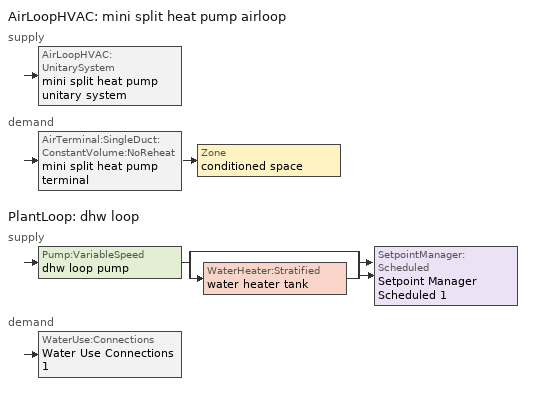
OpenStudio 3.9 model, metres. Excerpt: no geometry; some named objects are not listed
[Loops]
AirLoopHVAC 'mini split heat pump airloop'
 supply: AirLoopHVAC:UnitarySystem 'mini split heat pump unitary system'
 demand: AirTerminal:SingleDuct:ConstantVolume:NoReheat 'mini split heat pump terminal' > Zone 'conditioned space'
PlantLoop 'dhw loop'
 supply: Pump:VariableSpeed 'dhw loop pump' > split
  | bypass
  | WaterHeater:Stratified 'water heater tank'
  join > SetpointManager:Scheduled 'Setpoint Manager Scheduled 1'
 demand: WaterUse:Connections 'Water Use Connections 1'
[Sizing:Zone]
conditioned space: Zone Cooling Design Supply Air Temperature Input Method=SupplyAirTemperature; Zone Cooling Design Supply Air Temperature {C}=14; Zone Cooling Design Supply Air Temperature Difference {deltaC}=11.11; Zone Heating Design Supply Air Temperature Input Method=SupplyAirTemperature; Zone Heating Design Supply Air Temperature {C}=40; Zone Heating Design Supply Air Temperature Difference {deltaC}=11.11; Zone Cooling Design Supply Air Humidity Ratio {kg-H2O/kg-air}=0.0085; Zone Heating Design Supply Air Humidity Ratio {kg-H2O/kg-air}=0.008; Cooling Design Air Flow Method=DesignDay; Heating Design Air Flow Method=DesignDay; Account for Dedicated Outdoor Air System=No; Dedicated Outdoor Air System Control Strategy=NeutralSupplyAir; Dedicated Outdoor Air Low Setpoint Temperature for Design {C}=autosize; Dedicated Outdoor Air High Setpoint Temperature for Design {C}=autosize; Zone Load Sizing Method=Sensible Load Only No Latent Load; Zone Latent Cooling Design Supply Air Humidity Ratio Input Method=HumidityRatioDifference; Zone Cooling Design Supply Air Humidity Ratio Difference {kgWater/kgDryAir}=0.005; Zone Latent Heating Design Supply Air Humidity Ratio Input Method=HumidityRatioDifference; Zone Humidification Design Supply Air Humidity Ratio Difference {kgWater/kgDryAir}=0.005; Sizing Option=Coincident
[Zone equipment]
conditioned space: mini split heat pump terminal
[Coil:Cooling:DX:MultiSpeed]
mini split heat pump clg coil: Availability Schedule=Always On Discrete; Condenser Type=AirCooled; Minimum Outdoor Dry-Bulb Temperature for Compressor Operation {C}=-25; Apply Part Load Fraction to Speeds Greater than 1=No; Apply Latent Degradation to Speeds Greater than 1=No; Crankcase Heater Capacity {W}=50; Maximum Outdoor Dry-Bulb Temperature for Crankcase Heater Operation {C}=10; Basin Heater Capacity {W/K}=0; Basin Heater Setpoint Temperature {C}=2; Fuel Type=Electricity; Stage 1=Coil Cooling DX Multi Speed Stage Data 1; Stage 2=Coil Cooling DX Multi Speed Stage Data 2
[Coil:Cooling:DX:MultiSpeed:StageData] Rated Evaporator Fan Power Per Volume Flow Rate 2017 {W/(m3/s)}=773.3; Rated Evaporator Fan Power Per Volume Flow Rate 2023 {W/(m3/s)}=934.4; Nominal Time for Condensate Removal to Begin {s}=1000; Ratio of Initial Moisture Evaporation Rate and Steady State Latent Capacity=1.5; Maximum Cycling Rate {cycles/hr}=3; Latent Capacity Time Constant {s}=45; Rated Waste Heat Fraction of Power Input=0.2; Waste Heat Function of Temperature Curve=ConstantBiquadratic; Evaporative Condenser Effectiveness=0.9; Evaporative Condenser Air Flow Rate {m3/s}=autosize; Rated Evaporative Condenser Pump Power Consumption {W}=autosize
Name | Gross Rated Total Cooling Capacity {W} | Gross Rated Sensible Heat Ratio | Gross Rated Cooling COP {W/W} | Rated Air Flow Rate {m3/s} | Total Cooling Capacity Function of Temperature Curve | Total Cooling Capacity Function of Flow Fraction Curve | Energy Input Ratio Function of Temperature Curve | Energy Input Ratio Function of Flow Fraction Curve | Part Load Fraction Correlation Curve
Coil Cooling DX Multi Speed Stage Data 1 | 2039.12 | 0.805933 | 3.79972 | 0.109419 | Cool-CAP-fT1 | Cool-CAP-fFF1 | Cool-EIR-fT1 | Cool-EIR-fFF1 | Cool-PLF-fPLR1
Coil Cooling DX Multi Speed Stage Data 2 | 8035.77 | 0.729645 | 2.89066 | 0.429095 | Cool-CAP-fT2 | Cool-CAP-fFF2 | Cool-EIR-fT2 | Cool-EIR-fFF2 | Cool-PLF-fPLR2
[Coil:Heating:DX:MultiSpeed]
mini split heat pump htg coil: Availability Schedule=Always On Discrete; Minimum Outdoor Dry-Bulb Temperature for Compressor Operation {C}=-28.8889; Crankcase Heater Capacity {W}=50; Maximum Outdoor Dry-Bulb Temperature for Crankcase Heater Operation {C}=10; Defrost Energy Input Ratio Function of Temperature Curve=Defrosteir; Maximum Outdoor Dry-Bulb Temperature for Defrost Operation {C}=4.44444; Defrost Strategy=ReverseCycle; Defrost Control=Timed; Defrost Time Period Fraction=0.058333; Resistive Defrost Heater Capacity {W}=autosize; Apply Part Load Fraction to Speeds Greater than 1=No; Fuel Type=Electricity; Region number for Calculating HSPF=4; Stage 1=Coil Heating DX Multi Speed Stage Data 1; Stage 2=Coil Heating DX Multi Speed Stage Data 2
[Coil:Heating:DX:MultiSpeed:StageData] Rated Supply Air Fan Power Per Volume Flow Rate 2017 {W/(m3/s)}=773.3; Rated Supply Air Fan Power Per Volume Flow Rate 2023 {W/(m3/s)}=934.4; Rated Waste Heat Fraction of Power Input=0.2; Waste Heat Function of Temperature Curve=ConstantBiquadratic 1
Name | Gross Rated Heating Capacity {W} | Gross Rated Heating COP {W/W} | Rated Air Flow Rate {m3/s} | Heating Capacity Function of Temperature Curve | Heating Capacity Function of Flow Fraction Curve | Energy Input Ratio Function of Temperature Curve | Energy Input Ratio Function of Flow Fraction Curve | Part Load Fraction Correlation Curve
Coil Heating DX Multi Speed Stage Data 1 | 2479.59 | 4.40929 | 0.133168 | Heat-CAP-fT1 | Heat-CAP-fFF1 | Heat-EIR-fT1 | Heat-EIR-fFF1 | Heat-PLF-fPLR1
Coil Heating DX Multi Speed Stage Data 2 | 9766.2 | 3.08289 | 0.528441 | Heat-CAP-fT2 | Heat-CAP-fFF2 | Heat-EIR-fT2 | Heat-EIR-fFF2 | Heat-PLF-fPLR2
[Coil:Heating:Electric]
mini split heat pump backup htg coil: Availability Schedule=Always On Discrete; Efficiency=1; Nominal Capacity {W}=10812.9
[Fan:SystemModel]
water heater fan: Availability Schedule=Always On Discrete; Design Maximum Air Flow Rate {m3/s}=0.0854225; Speed Control Method=Discrete; Electric Power Minimum Flow Rate Fraction=0.2; Design Pressure Rise {Pa}=500; Motor Efficiency=1; Motor In Air Stream Fraction=1; Design Electric Power Consumption {W}=autosize; Design Power Sizing Method=PowerPerFlow; Electric Power Per Unit Flow Rate {W/(m3/s)}=97.8923; Electric Power Per Unit Flow Rate Per Unit Pressure {W-s/m3-Pa}=1.66667; Fan Total Efficiency=0.7; Motor Loss Radiative Fraction=0
[EnergyManagementSystem:Sensor]
Name | Output Variable or Output Meter Index Key | Output Variable or Output Meter
mini_split_heat_pump_clg_coil_s | mini split heat pump clg coil | Cooling Coil Total Cooling Energy
mini_split_heat_pump_htg_coil_s | mini split heat pump htg coil | Heating Coil Heating Energy
mini_split_heat_pump_backup_htg_coil_s | mini split heat pump backup htg coil | Heating Coil Heating Energy
water_heater_amb_temp; fridge_tin_s; tin_s; tin_s_1 | conditioned space | Zone Mean Air Temperature
water_heater_amb_rh | conditioned space | Zone Air Relative Humidity
water_heater_tl | water heater tank | Water Heater Heat Loss Rate
water_heater_sens_cool | water heater coil | Cooling Coil Sensible Cooling Rate
water_heater_lat_cool | water heater coil | Cooling Coil Latent Cooling Rate
water_heater_fan_pwr; water_heater_fan_energy | water heater fan | Fan Electricity Rate
water_heater_tank_energy | water heater tank | Water Heater Electricity Rate
water_heater_coil_energy | water heater coil | Cooling Coil Water Heating Electricity Rate
water_heater_tank_on_cycle_parasitic | water heater tank | Water Heater On Cycle Parasitic Electricity Rate
water_heater_tank_off_cycle_parasitic | water heater tank | Water Heater Off Cycle Parasitic Electricity Rate
win_s | conditioned space | Zone Air Humidity Ratio
tout_s | conditioned space | Zone Outdoor Air Drybulb Temperature
conditioned_space_htg_unmet_s | conditioned space | Zone Heating Setpoint Not Met Time
conditioned_space_clg_unmet_s | conditioned space | Zone Cooling Setpoint Not Met Time
[EnergyManagementSystem:Program]
water_heater_InletAir: Set water_heater_Tamb_act = water_heater_amb_temp; Set water_heater_RHamb_act = 0; Set water_heater_RHamb_act = water_heater_RHamb_act + (water_heater_amb_rh / 100) / 1; Set water_heater_sens_act = (0 - water_heater_sens_cool - (water_heater_tl + water_heater_fan_pwr)) / 1; Set water_heater_lat_act = (0 - water_heater_lat_cool) / 1
water_heater_Control: Set water_heater_HPWHSchedOverride = water_heater_T_set; If (water_heater_amb_temp<5.56) || (water_heater_amb_temp>48.89); Set water_heater_UESchedOverride = water_heater_T_set; Set water_heater_LESchedOverride = water_heater_T_set; Else; Set water_heater_UESchedOverride = water_heater_T_set - 9.0; Set water_heater_LESchedOverride = 0; EndIf
water_heater_hpwh_EC_adj: If WarmupFlag == 0; Set dhw_e_cons = water_heater_tank_energy + water_heater_tank_on_cycle_parasitic + water_heater_tank_off_cycle_parasitic + water_heater_coil_energy + water_heater_fan_energy; Set water_heater_hpwh_ec_adj_act = 0.0 * dhw_e_cons / 1; EndIf
fridge_schedule_program: Set Tin = fridge_tin_s*(9.0/5.0)+32.0; Set fridge_schedule_act = 0; If (Hour == 0); Set fridge_schedule_act = (-0.487+0.019*Tin); ElseIf (Hour == 1); Set fridge_schedule_act = (-0.34+0.016*Tin); ElseIf (Hour == 2); Set fridge_schedule_act = (-0.37+0.017*Tin); ElseIf (Hour == 3); Set fridge_schedule_act = (-0.361+0.016*Tin); ElseIf (Hour == 4); Set fridge_schedule_act = (-0.515+0.018*Tin); ElseIf (Hour == 5); Set fridge_schedule_act = (-0.684+0.021*Tin); ElseIf (Hour == 6); Set fridge_schedule_act = (-0.471+0.019*Tin); ElseIf (Hour == 7); Set fridge_schedule_act = (-0.159+0.015*Tin); ElseIf (Hour == 8); Set fridge_schedule_act = (-0.079+0.015*Tin); ElseIf (Hour == 9); Set fridge_schedule_act = (-0.417+0.019*Tin); ElseIf (Hour == 10); Set fridge_schedule_act = (-0.411+0.018*Tin); ElseIf (Hour == 11); Set fridge_schedule_act = (-0.386+0.018*Tin); ElseIf (Hour == 12); Set fridge_schedule_act = (-0.24+0.016*Tin); ElseIf (Hour == 13); Set fridge_schedule_act = (-0.314+0.017*Tin); ElseIf (Hour == 14); Set fridge_schedule_act = (-0.16+0.015*Tin); ElseIf (Hour == 15); Set fridge_schedule_act = (-0.121+0.015*Tin); ElseIf (Hour == 16); Set fridge_schedule_act = (-0.469+0.02*Tin); ElseIf (Hour == 17); Set fridge_schedule_act = (-0.412+0.02*Tin); ElseIf (Hour == 18); Set fridge_schedule_act = (-0.091+0.017*Tin); ElseIf (Hour == 19); Set fridge_schedule_act = (0.077+0.014*Tin); ElseIf (Hour == 20); Set fridge_schedule_act = (-0.118+0.016*Tin); ElseIf (Hour == 21); Set fridge_schedule_act = (-0.247+0.017*Tin); ElseIf (Hour == 22); Set fridge_schedule_act = (-0.445+0.019*Tin); ElseIf (Hour == 23); Set fridge_schedule_act = (-0.544+0.02*Tin); EndIf
[AirLoopHVAC:UnitarySystem]
mini split heat pump unitary system: Control Type=Load; Controlling Zone or Thermostat Location=conditioned space; Dehumidification Control Type=None; Availability Schedule=Always On Discrete; Supply Fan=mini split heat pump supply fan; Fan Placement=BlowThrough; Supply Air Fan Operating Mode Schedule=mini split heat pump auto fan schedule; Heating Coil=mini split heat pump htg coil; DX Heating Coil Sizing Ratio=1; Cooling Coil=mini split heat pump clg coil; Use DOAS DX Cooling Coil=No; DOAS DX Cooling Coil Leaving Minimum Air Temperature {C}=2; Latent Load Control=SensibleOnlyLoadControl; Supplemental Heating Coil=mini split heat pump backup htg coil; Supply Air Flow Rate Method During Cooling Operation=SupplyAirFlowRate; Supply Air Flow Rate During Cooling Operation {m3/s}=0.429; Supply Air Flow Rate Method During Heating Operation=SupplyAirFlowRate; Supply Air Flow Rate During Heating Operation {m3/s}=0.429; Supply Air Flow Rate Method When No Cooling or Heating is Required=SupplyAirFlowRate; Supply Air Flow Rate When No Cooling or Heating is Required {m3/s}=0; No Load Supply Air Flow Rate Control Set To Low Speed=Yes; Maximum Supply Air Temperature {C}=93.3333; Maximum Outdoor Dry-Bulb Temperature for Supplemental Heater Operation {C}=4.44444; Ancilliary On-Cycle Electric Power {W}=0; Ancilliary Off-Cycle Electric Power {W}=0; Design Specification Multispeed Object=Unitary System Performance Multispeed 1
[UnitarySystemPerformance:Multispeed]
Unitary System Performance Multispeed 1: Single Mode Operation=No; No Load Supply Air Flow Rate Ratio=1; Heating Speed Supply Air Flow Ratio 1=0.310346; Cooling Speed Supply Air Flow Ratio 1=0.255001; Heating Speed Supply Air Flow Ratio 2=1.23153; Cooling Speed Supply Air Flow Ratio 2=1
[AirLoopHVAC]
mini split heat pump airloop: Availability Schedule=Always On Discrete; Design Supply Air Flow Rate {m3/s}=0.429; Design Return Air Flow Fraction of Supply Air Flow=1
[Sizing:System]
mini split heat pump airloop: Central Heating Maximum System Air Flow Ratio=0.3; Preheat Design Temperature {C}=7; Preheat Design Humidity Ratio {kg-H2O/kg-Air}=0.008; Precool Design Temperature {C}=12.8; Precool Design Humidity Ratio {kg-H2O/kg-Air}=0.008; Central Cooling Design Supply Air Temperature {C}=12.8; Central Heating Design Supply Air Temperature {C}=16.7; 100% Outdoor Air in Cooling=Yes; 100% Outdoor Air in Heating=Yes; Central Cooling Design Supply Air Humidity Ratio {kg-H2O/kg-Air}=0.0085; Zone Maximum Outdoor Air Fraction=1; Cooling Supply Air Flow Rate Per Floor Area {m3/s-m2}=0.00996765; Cooling Fraction of Autosized Cooling Supply Air Flow Rate=1; Cooling Supply Air Flow Rate Per Unit Cooling Capacity {m3/s-W}=3.94755e-05; Heating Supply Air Flow Rate Per Floor Area {m3/s-m2}=0.00996765; Heating Fraction of Autosized Heating Supply Air Flow Rate=1; Heating Fraction of Autosized Cooling Supply Air Flow Rate=1; Heating Supply Air Flow Rate Per Unit Heating Capacity {m3/s-W}=3.15882e-05; Cooling Design Capacity Method=CoolingDesignCapacity; Cooling Design Capacity {W}=autosize; Cooling Design Capacity Per Floor Area {W/m2}=234.7; Fraction of Autosized Cooling Design Capacity=1; Heating Design Capacity Method=HeatingDesignCapacity; Heating Design Capacity {W}=autosize; Heating Design Capacity Per Floor Area {W/m2}=157; Fraction of Autosized Heating Design Capacity=1; Central Cooling Capacity Control Method=OnOff; Occupant Diversity=autosize
[AirTerminal:SingleDuct:ConstantVolume:NoReheat]
mini split heat pump terminal: Availability Schedule=Always On Discrete; Maximum Air Flow Rate {m3/s}=0.429
[ElectricEquipment:Definition] Design Level Calculation Method=EquipmentLevel
Name | Design Level {W} | Fraction Latent | Fraction Radiant | Fraction Lost
clothes washer | 155.643 | 0.03 | 0.162 | 0.7
dishwasher | 203.79 | 0.3 | 0.18 | 0.4
[PlantLoop]
dhw loop: Fluid Type=Water; Glycol Concentration=0; Maximum Loop Flow Rate {m3/s}=0.01; Plant Loop Volume {m3}=0.003; Load Distribution Scheme=Optimal
[Sizing:Plant]
dhw loop: Loop Type=Heating; Design Loop Exit Temperature {C}=51.6667; Loop Design Temperature Difference {deltaC}=5.55556; Sizing Option=NonCoincident; Zone Timesteps in Averaging Window=1; Coincident Sizing Factor Mode=None
[Pump:VariableSpeed]
dhw loop pump: Rated Flow Rate {m3/s}=0.01; Rated Pump Head {Pa}=1; Rated Power Consumption {W}=0; Motor Efficiency=0.85; Fraction of Motor Inefficiencies to Fluid Stream=0; Coefficient 1 of the Part Load Performance Curve=0; Coefficient 2 of the Part Load Performance Curve=1; Coefficient 3 of the Part Load Performance Curve=0; Coefficient 4 of the Part Load Performance Curve=0; Minimum Flow Rate {m3/s}=0; Pump Control Type=Intermittent; Skin Loss Radiative Fraction=0.5; Design Power Sizing Method=PowerPerFlowPerPressure; Design Electric Power per Unit Flow Rate {W/(m3/s)}=348701.1; Design Shaft Power per Unit Flow Rate per Unit Head {W-s/m3-Pa}=1.28205; Design Minimum Flow Rate Fraction=0
[SetpointManager:Scheduled]
Setpoint Manager Scheduled 1: Control Variable=Temperature; Schedule=dhw temp
[Coil:WaterHeating:AirToWaterHeatPump:Wrapped]
water heater coil: Rated Heating Capacity {W}=2149.38; Rated COP {W/W}=4.299056; Rated Sensible Heat Ratio=0.88; Rated Evaporator Inlet Air Dry-Bulb Temperature {C}=19.7222; Rated Evaporator Inlet Air Wet-Bulb Temperature {C}=13.561; Rated Condenser Water Temperature {C}=48.89; Rated Evaporator Air Flow Rate {m3/s}=0.0854225; Evaporator Fan Power Included in Rated COP=Yes; Crankcase Heater Capacity {W}=0; Maximum Ambient Temperature for Crankcase Heater Operation {C}=0; Evaporator Air Temperature Type for Curve Objects=WetBulbTemperature; Heating Capacity Function of Temperature Curve=HPWH-Cap-fT; Heating Capacity Function of Air Flow Fraction Curve=HPWH-Htg-Cap-FF; Heating COP Function of Temperature Curve=HPWH-COP-fT; Heating COP Function of Air Flow Fraction Curve=HPWH-Htg-COP-FF; Part Load Fraction Correlation Curve=HPWH-COP-fPLR
[WaterHeater:Stratified]
water heater tank: Tank Volume {m3}=0.27255; Tank Height {m}=1.5975; Tank Shape=VerticalCylinder; Maximum Temperature Limit {C}=90; Heater Priority Control=MasterSlave; Heater 1 Setpoint Temperature Schedule=water heater TopElementSetpoint; Heater 1 Deadband Temperature Difference {deltaC}=18.5; Heater 1 Capacity {W}=4500.11; Heater 1 Height {m}=1.26469; Heater 2 Setpoint Temperature Schedule=water heater BottomElementSetpoint; Heater 2 Deadband Temperature Difference {deltaC}=3.89; Heater 2 Capacity {W}=4500.11; Heater 2 Height {m}=0.332813; Heater Fuel Type=Electricity; Heater Thermal Efficiency=1; Off Cycle Parasitic Fuel Consumption Rate {W}=3; Off Cycle Parasitic Fuel Type=Electricity; Off Cycle Parasitic Heat Fraction to Tank=0; Off Cycle Parasitic Height {m}=0; On Cycle Parasitic Fuel Consumption Rate {W}=3; On Cycle Parasitic Fuel Type=Electricity; On Cycle Parasitic Heat Fraction to Tank=0; On Cycle Parasitic Height {m}=0; Ambient Temperature Indicator=Schedule; Ambient Temperature Schedule=water heater Tamb act; Uniform Skin Loss Coefficient per Unit Area to Ambient Temperature {W/m2-K}=0.92499; Skin Loss Fraction to Zone=1; Off Cycle Flue Loss Coefficient to Ambient Temperature {W/K}=0; Off Cycle Flue Loss Fraction to Zone=1; Use Side Effectiveness=1; Use Side Inlet Height {m}=0; Use Side Outlet Height {m}=autocalculate; Source Side Effectiveness=1; Source Side Inlet Height {m}=0; Source Side Outlet Height {m}=0; Inlet Mode=Fixed; Use Side Design Flow Rate {m3/s}=0.00453494; Source Side Design Flow Rate {m3/s}=0; Indirect Water Heating Recovery Time {hr}=1.5; Number of Nodes=6; Additional Destratification Conductivity {W/m-K}=0; Node 1 Additional Loss Coefficient {W/m2-K}=0; Node 2 Additional Loss Coefficient {W/m2-K}=0; Node 3 Additional Loss Coefficient {W/m2-K}=0; Node 4 Additional Loss Coefficient {W/m2-K}=0; Node 5 Additional Loss Coefficient {W/m2-K}=0; Node 6 Additional Loss Coefficient {W/m2-K}=0; Node 7 Additional Loss Coefficient {W/m2-K}=0; Node 8 Additional Loss Coefficient {W/m2-K}=0; Node 9 Additional Loss Coefficient {W/m2-K}=0; Node 10 Additional Loss Coefficient {W/m2-K}=0; Node 11 Additional Loss Coefficient {W/m2-K}=0; Node 12 Additional Loss Coefficient {W/m2-K}=0
[WaterHeater:Sizing]
water heater tank: Design Mode=PeakDraw; Time Storage Can Meet Peak Draw {hr}=0.538503; Time for Tank Recovery {hr}=0; Nominal Tank Volume for Autosizing Plant Connections {m3}=1
[WaterHeater:HeatPump:WrappedCondenser]
water heater hpwh: Compressor Setpoint Temperature Schedule=water heater setpoint; Dead Band Temperature Difference {deltaC}=3.89; Condenser Bottom Location {m}=0.0665625; Condenser Top Location {m}=0.865313; Evaporator Air Flow Rate {m3/s}=0.0854225; Inlet Air Configuration=Schedule; Inlet Air Temperature Schedule=water heater Tamb act; Inlet Air Humidity Schedule=water heater RHamb act; Tank=water heater tank; DX Coil=water heater coil; Minimum Inlet Air Temperature for Compressor Operation {C}=5.55556; Maximum Inlet Air Temperature for Compressor Operation {C}=48.8889; Compressor Location=Schedule; Compressor Ambient Temperature Schedule=water heater Tamb act; Fan=water heater fan; Fan Placement=DrawThrough; On Cycle Parasitic Electric Load {W}=0; Off Cycle Parasitic Electric Load {W}=0; Parasitic Heat Rejection Location=Outdoors; Inlet Air Mixer Schedule=Always On Discrete; Tank Element Control Logic=MutuallyExclusive; Control Sensor 1 Height In Stratified Tank {m}=1.26469; Control Sensor 1 Weight=0.75; Control Sensor 2 Height In Stratified Tank {m}=0.465938
[EnergyManagementSystem:Actuator] Actuated Component Type=Schedule:Constant; Actuated Component Control Type=Schedule Value
Name | Actuated Component
water_heater_Tamb_act | water heater Tamb act
water_heater_RHamb_act | water heater RHamb act
[WaterUse:Connections]
Water Use Connections 1: Drain Water Heat Exchanger Type=None; Drain Water Heat Exchanger Destination=Plant; Water Use Equipment Name 1=dhw fixtures; Water Use Equipment Name 2=dhw distribution waste; Water Use Equipment Name 3=clothes washer; Water Use Equipment Name 4=dishwasher
[WaterUse:Equipment:Definition]
Name | Peak Flow Rate {m3/s} | Target Temperature Schedule
dhw fixtures | 3.8014e-05 | mixed water temperature schedule
dhw distribution waste | 9.52498e-06 | mixed water temperature schedule
clothes washer | 5.24598e-06
dishwasher | 3.20174e-06
[Table:Lookup]
Cool-CAP-fT1: None, 1, 0, Dimensionless, 1.18719, 1.12922, 1.08522, 1.05073, 1.02357, 1.00116, 0.982348, 0.963596, 1.30486, 1.216, 1.15001, 1.09908, 1.05943, 1.02701, 1, 0.973248, 1.80479, 1.68217, 1.59202, 1.52292, 1.46942, 1.42584, 1.38965, 1.35391
Cool-EIR-fT1: None, 1, 0, Dimensionless, 0.409926, 0.514609, 0.617347, 0.71694, 0.81173, 0.904756, 0.996522, 1.10436, 0.493066, 0.57856, 0.664053, 0.749546, 0.833031, 0.916515, 1, 1.09916, 0.221477, 0.2687, 0.33033, 0.397173, 0.463975, 0.531021, 0.597866, 0.676827
Cool-CAP-fT2: None, 1, 0, Dimensionless, 1.00322, 0.996252, 0.991384, 0.987907, 0.985513, 0.983714, 0.982348, 0.981164, 1.10265, 1.07308, 1.05078, 1.03336, 1.02017, 1.00923, 1, 0.990992, 1.52511, 1.48445, 1.45463, 1.43186, 1.41494, 1.40113, 1.38965, 1.37859
Cool-EIR-fT2: None, 1, 0, Dimensionless, 0.426796, 0.530668, 0.632581, 0.731219, 0.821263, 0.909537, 0.996522, 1.09589, 0.513358, 0.597063, 0.680769, 0.764475, 0.842983, 0.921492, 1, 1.09073, 0.230591, 0.277055, 0.338325, 0.405083, 0.469246, 0.533657, 0.597866, 0.671634
Heat-CAP-fT1: None, 1, 0, Dimensionless, 0.642621, 0.663737, 0.687198, 0.713375, 0.742729, 0.775833, 0.813411, 0.854919, 0.902574, 0.957803, 1.02252, 1.07815, 1.14183, 0.611192, 0.633391, 0.657886, 0.685054, 0.715357, 0.749371, 0.787822, 0.830142, 0.878578, 0.93456, 1, 1.05615, 1.12035, 0.579763, 0.603044, 0.628574, 0.656733, 0.687984, 0.722908, 0.762232, 0.805365, 0.854582, 0.911317, 0.977482, 1.03415, 1.09886
Heat-EIR-fT1: None, 1, 0, Dimensionless, 1.61192, 1.53523, 1.45876, 1.38256, 1.30674, 1.23141, 1.15677, 1.0854, 1.01524, 0.946764, 0.88061, 0.833513, 0.78845, 1.86147, 1.77421, 1.68694, 1.59968, 1.51241, 1.42515, 1.33788, 1.25341, 1.16894, 1.08447, 1, 0.937352, 0.874703, 2.14496, 2.04651, 1.94787, 1.84897, 1.74973, 1.65003, 1.54966, 1.45164, 1.3524, 1.25144, 1.14801, 1.06916, 0.988017
Heat-CAP-fT2: None, 1, 0, Dimensionless, 0.417315, 0.496898, 0.587793, 0.692673, 0.788225, 0.897157, 1.02252, 1.20943, 0.396905, 0.475948, 0.566389, 0.670882, 0.766165, 0.874856, 1, 1.18667, 0.376495, 0.454998, 0.544985, 0.649091, 0.744105, 0.852555, 0.977482, 1.16391
Heat-EIR-fT2: None, 1, 0, Dimensionless, 1.31023, 1.22584, 1.14254, 1.06095, 0.998039, 0.937588, 0.88061, 0.815771, 1.51307, 1.41773, 1.3224, 1.22706, 1.15138, 1.07569, 1, 0.905013, 1.7435, 1.63729, 1.53011, 1.4213, 1.33308, 1.24237, 1.14801, 1.02225
[Curve:Quadratic] Coefficient3 x**2=0; Minimum Value of x=0
Name | Coefficient1 Constant | Coefficient2 x | Maximum Value of x | Minimum Curve Output | Maximum Curve Output
Cool-CAP-fFF1; Cool-EIR-fFF1; Cool-CAP-fFF2; Cool-EIR-fFF2; Heat-CAP-fFF1; Heat-EIR-fFF1; Heat-CAP-fFF2; Heat-EIR-fFF2 | 1 | 0 | 2 | 0 | 2
Cool-PLF-fPLR1; Cool-PLF-fPLR2; Heat-PLF-fPLR1; Heat-PLF-fPLR2 | 0.75 | 0.25 | 1 | 0.7 | 1
[Schedule:Constant]
Name | Value
Always On Discrete | 1
mini split heat pump auto fan schedule; water heater TopElementSetpoint; water heater BottomElementSetpoint | 0
dhw temp; water heater setpoint | 51.6667
water heater Tamb act | 23
water heater RHamb act | 0.5
mixed water temperature schedule | 40.5556
[Curve:Biquadratic]
Name | Coefficient1 Constant | Coefficient2 x | Coefficient3 x**2 | Coefficient4 y | Coefficient5 y**2 | Coefficient6 x*y | Minimum Value of x | Maximum Value of x | Minimum Value of y | Maximum Value of y
ConstantBiquadratic; ConstantBiquadratic 1 | 1 | 0 | 0 | 0 | 0 | 0 | 0 | 1 | 0 | 1
Defrosteir | 0.1528 | 0 | 0 | 0 | 0 | 0 | -100 | 100 | -100 | 100
HPWH-Cap-fT | 0.563 | 0.0437 | 3.9e-05 | 0.0055 | -0.000148 | -0.000145 | 0 | 100 | 0 | 100
HPWH-COP-fT | 1.1332 | 0.063 | -9.79e-05 | -0.00972 | -2.14e-05 | -0.000686 | 0 | 100 | 0 | 100
[Schedule:File]
dishwasher: External File=External File 1; Column Number=7; Rows to Skip at Top=1; Number of Hours of Data=8760; Interpolate to Timestep=Yes; Minutes per Item=15; Translate File With Relative Path=Yes
[Curve:Cubic] Coefficient1 Constant=1; Coefficient2 x=0; Coefficient3 x**2=0; Coefficient4 x**3=0; Minimum Value of x=0
Name | Maximum Value of x
HPWH-Htg-Cap-FF; HPWH-Htg-COP-FF | 100
HPWH-COP-fPLR | 1
